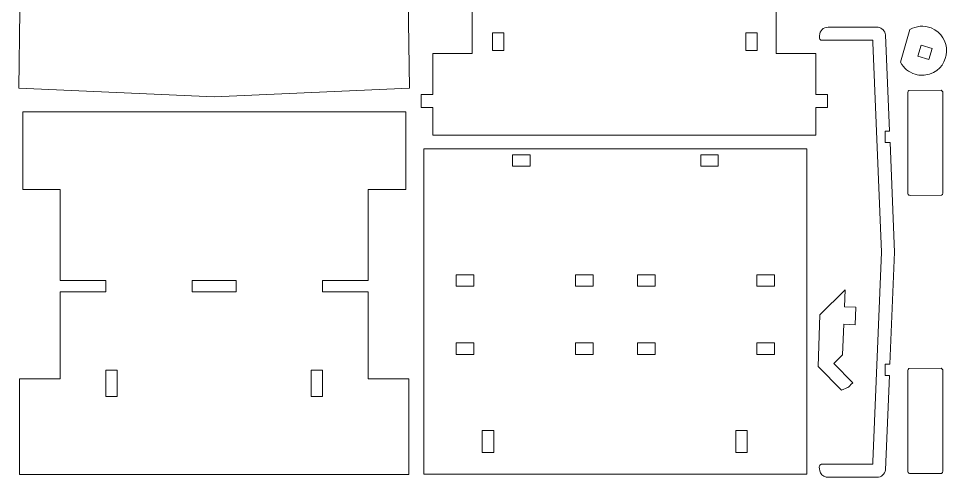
# Model space of a CAD drawing. Header units: centimetres. Extents: x -51 to 93, y -24 to 6.
# Drawn here: x -19.64 to 0.84, y -23.52 to -13.46 of the extents above; entities that cross this region are included whole.
import ezdxf

# ---------------------------------------------------------------- set-up
doc = ezdxf.new("R2010")
doc.units = ezdxf.units.CM
doc.header["$MEASUREMENT"] = 0
doc.layers.add('Camada 1', color=7, linetype='Continuous')

msp = doc.modelspace()

# ---------------------------------------------------------------- linework, layer by layer
at = {"layer": 'Camada 1', "color": 250, "lineweight": 9}
for points, knots in [([(-15.3497, -8.192), (-15.3497, -8.192), (-19.5487, -8.192), (-19.5487, -8.192), (-19.5487, -8.192), (-19.5487, -8.192), (-19.63764, -14.98197), (-19.63764, -14.98197), (-19.63764, -14.98197), (-19.63764, -14.98197), (-15.3497, -15.17435), (-15.3497, -15.17435), (-15.3497, -15.17435), (-15.3497, -15.17435), (-11.06177, -14.98197), (-11.06177, -14.98197), (-11.06177, -14.98197), (-11.06177, -14.98197), (-11.16602, -8.192), (-11.16602, -8.192), (-11.16602, -8.192), (-11.16602, -8.192), (-15.3497, -8.192), (-15.3497, -8.192)], [0, 0, 0, 0, 0.14285714, 0.14285714, 0.14285714, 0.14285714, 0.28571429, 0.28571429, 0.28571429, 0.28571429, 0.42857143, 0.42857143, 0.42857143, 0.42857143, 0.57142857, 0.57142857, 0.57142857, 0.57142857, 0.71428571, 0.71428571, 0.71428571, 0.71428571, 1, 1, 1, 1]), ([(-2.15361, -14.22463), (-2.15361, -14.22463), (-3.01929, -14.22463), (-3.01929, -14.22463), (-3.01929, -14.22463), (-3.01929, -14.22463), (-3.01929, -12.13711), (-3.01929, -12.13711), (-3.01929, -12.13711), (-3.01929, -12.13711), (-4.46213, -12.13714), (-4.46213, -12.13714), (-4.46213, -12.13714), (-4.46213, -12.13714), (-4.46213, -11.88582), (-4.46213, -11.88582), (-4.46213, -11.88582), (-4.46213, -11.88582), (-3.01934, -11.88582), (-3.01934, -11.88582), (-3.01934, -11.88582), (-3.01934, -11.88582), (-3.01929, -9.91864), (-3.01929, -9.91864), (-3.01929, -9.91864), (-3.01929, -9.91864), (-2.07885, -9.91867), (-2.07885, -9.91867), (-2.07885, -9.91867), (-2.07885, -9.91867), (-2.07885, -9.54918), (-2.07885, -9.54918), (-2.07885, -9.54918), (-2.07885, -9.54918), (-10.63068, -9.54918), (-10.63068, -9.54918), (-10.63068, -9.54918), (-10.63068, -9.54918), (-10.63068, -9.91864), (-10.63068, -9.91864), (-10.63068, -9.91864), (-10.63068, -9.91864), (-9.68996, -9.91864), (-9.68996, -9.91864), (-9.68996, -9.91864), (-9.68996, -9.91864), (-9.68996, -11.88602), (-9.68996, -11.88602), (-9.68996, -11.88602), (-9.68996, -11.88602), (-8.24717, -11.88602), (-8.24717, -11.88602), (-8.24717, -11.88602), (-8.24717, -11.88602), (-8.24717, -12.13737), (-8.24717, -12.13737), (-8.24717, -12.13737), (-8.24717, -12.13737), (-9.68996, -12.13737), (-9.68996, -12.13737), (-9.68996, -12.13737), (-9.68996, -12.13737), (-9.68996, -14.22463), (-9.68996, -14.22463), (-9.68996, -14.22463), (-9.68996, -14.22463), (-10.55564, -14.22463), (-10.55564, -14.22463), (-10.55564, -14.22463), (-10.55564, -14.22463), (-10.55564, -15.12091), (-10.55564, -15.12091), (-10.55564, -15.12091), (-10.55564, -15.12091), (-10.80573, -15.12091), (-10.80573, -15.12091), (-10.80573, -15.12091), (-10.80573, -15.12091), (-10.80573, -15.40946), (-10.80573, -15.40946), (-10.80573, -15.40946), (-10.80573, -15.40946), (-10.55564, -15.40946), (-10.55564, -15.40946), (-10.55564, -15.40946), (-10.55564, -15.40946), (-10.55564, -16.01717), (-10.55564, -16.01717), (-10.55564, -16.01717), (-10.55564, -16.01717), (-2.15375, -16.01717), (-2.15375, -16.01717), (-2.15375, -16.01717), (-2.15375, -16.01717), (-2.1537, -15.40946), (-2.1537, -15.40946), (-2.1537, -15.40946), (-2.1537, -15.40946), (-1.89371, -15.40948), (-1.89371, -15.40948), (-1.89371, -15.40948), (-1.89371, -15.40948), (-1.89368, -15.12091), (-1.89368, -15.12091), (-1.89368, -15.12091), (-1.89368, -15.12091), (-2.1537, -15.12091), (-2.1537, -15.12091), (-2.1537, -15.12091), (-2.1537, -15.12091), (-2.15361, -14.22463), (-2.15361, -14.22463)], [0, 0, 0, 0, 0.03448276, 0.03448276, 0.03448276, 0.03448276, 0.06896552, 0.06896552, 0.06896552, 0.06896552, 0.10344828, 0.10344828, 0.10344828, 0.10344828, 0.13793103, 0.13793103, 0.13793103, 0.13793103, 0.17241379, 0.17241379, 0.17241379, 0.17241379, 0.20689655, 0.20689655, 0.20689655, 0.20689655, 0.24137931, 0.24137931, 0.24137931, 0.24137931, 0.27586207, 0.27586207, 0.27586207, 0.27586207, 0.31034483, 0.31034483, 0.31034483, 0.31034483, 0.34482759, 0.34482759, 0.34482759, 0.34482759, 0.37931034, 0.37931034, 0.37931034, 0.37931034, 0.4137931, 0.4137931, 0.4137931, 0.4137931, 0.44827586, 0.44827586, 0.44827586, 0.44827586, 0.48275862, 0.48275862, 0.48275862, 0.48275862, 0.51724138, 0.51724138, 0.51724138, 0.51724138, 0.55172414, 0.55172414, 0.55172414, 0.55172414, 0.5862069, 0.5862069, 0.5862069, 0.5862069, 0.62068966, 0.62068966, 0.62068966, 0.62068966, 0.65517241, 0.65517241, 0.65517241, 0.65517241, 0.68965517, 0.68965517, 0.68965517, 0.68965517, 0.72413793, 0.72413793, 0.72413793, 0.72413793, 0.75862069, 0.75862069, 0.75862069, 0.75862069, 0.79310345, 0.79310345, 0.79310345, 0.79310345, 0.82758621, 0.82758621, 0.82758621, 0.82758621, 0.86206897, 0.86206897, 0.86206897, 0.86206897, 0.89655172, 0.89655172, 0.89655172, 0.89655172, 0.93103448, 0.93103448, 0.93103448, 0.93103448, 1, 1, 1, 1]), ([(-0.62187, -23.35348), (-0.64972, -23.45643), (-0.70205, -23.51486), (-0.81261, -23.52074), (-0.81261, -23.52074), (-0.81261, -23.52074), (-1.92179, -23.51666), (-1.92179, -23.51666), (-1.92179, -23.51666), (-2.09002, -23.48282), (-2.08774, -23.27472), (-2.06383, -23.25086), (-2.06383, -23.25086), (-2.06383, -23.25086), (-2.02566, -23.23203), (-2.02566, -23.23203), (-2.02566, -23.23203), (-2.02566, -23.23203), (-0.90478, -23.23203), (-0.90478, -23.23203), (-0.90478, -23.23203), (-0.90478, -23.23203), (-0.90478, -23.18394), (-0.90478, -23.18394), (-0.90478, -23.18394), (-0.90478, -23.18394), (-0.7124, -18.58311), (-0.7124, -18.58311), (-0.7124, -18.58311), (-0.7124, -18.58311), (-0.90478, -13.98224), (-0.90478, -13.98224), (-0.90478, -13.98224), (-0.90478, -13.98224), (-0.90478, -13.93415), (-0.90478, -13.93415), (-0.90478, -13.93415), (-0.90478, -13.93415), (-2.04409, -13.9305), (-2.04409, -13.9305), (-2.04409, -13.9305), (-2.07296, -13.89758), (-2.07807, -13.90174), (-2.07303, -13.83578), (-2.07303, -13.83578), (-2.06437, -13.72217), (-1.99267, -13.65097), (-1.8814, -13.64562), (-1.8814, -13.64562), (-1.8814, -13.64562), (-0.78748, -13.6471), (-0.78748, -13.6471), (-0.78748, -13.6471), (-0.70675, -13.65596), (-0.63246, -13.72817), (-0.62187, -13.8127), (-0.62187, -13.8127), (-0.62187, -13.8127), (-0.53405, -15.92835), (-0.53405, -15.92835), (-0.53405, -15.92835), (-0.53405, -15.92835), (-0.63105, -15.92835), (-0.63105, -15.92835), (-0.63105, -15.92835), (-0.63105, -15.92835), (-0.63105, -16.17844), (-0.63105, -16.17844), (-0.63105, -16.17844), (-0.63105, -16.17844), (-0.52367, -16.17844), (-0.52367, -16.17844), (-0.52367, -16.17844), (-0.52367, -16.17844), (-0.42387, -18.58311), (-0.42387, -18.58311), (-0.42387, -18.58311), (-0.42387, -18.58311), (-0.52566, -21.03601), (-0.52566, -21.03601), (-0.52566, -21.03601), (-0.52566, -21.03601), (-0.63105, -21.03601), (-0.63105, -21.03601), (-0.63105, -21.03601), (-0.63105, -21.03601), (-0.63105, -21.28607), (-0.63105, -21.28607), (-0.63105, -21.28607), (-0.63105, -21.28607), (-0.53605, -21.28607), (-0.53605, -21.28607), (-0.53605, -21.28607), (-0.53605, -21.28607), (-0.62187, -23.35348), (-0.62187, -23.35348)], [0, 0, 0, 0, 0.04, 0.04, 0.04, 0.04, 0.08, 0.08, 0.08, 0.08, 0.12, 0.12, 0.12, 0.12, 0.16, 0.16, 0.16, 0.16, 0.2, 0.2, 0.2, 0.2, 0.24, 0.24, 0.24, 0.24, 0.28, 0.28, 0.28, 0.28, 0.32, 0.32, 0.32, 0.32, 0.36, 0.36, 0.36, 0.36, 0.4, 0.4, 0.4, 0.4, 0.44, 0.44, 0.44, 0.44, 0.48, 0.48, 0.48, 0.48, 0.52, 0.52, 0.52, 0.52, 0.56, 0.56, 0.56, 0.56, 0.6, 0.6, 0.6, 0.6, 0.64, 0.64, 0.64, 0.64, 0.68, 0.68, 0.68, 0.68, 0.72, 0.72, 0.72, 0.72, 0.76, 0.76, 0.76, 0.76, 0.8, 0.8, 0.8, 0.8, 0.84, 0.84, 0.84, 0.84, 0.88, 0.88, 0.88, 0.88, 0.92, 0.92, 0.92, 0.92, 1, 1, 1, 1]), ([(0.03044, -14.68003), (-0.12814, -14.6255), (-0.21164, -14.55834), (-0.29717, -14.41378), (-0.29717, -14.41378), (-0.29717, -14.41378), (-0.09185, -13.69773), (-0.09185, -13.69773), (-0.09185, -13.69773), (0.06109, -13.61847), (0.21504, -13.59775), (0.3792, -13.6634), (0.3792, -13.6634), (0.84233, -13.84862), (0.82227, -14.51924), (0.34495, -14.67461), (0.34495, -14.67461), (0.23347, -14.7109), (0.14121, -14.70578), (0.03044, -14.68003)], [0, 0, 0, 0, 0.16666667, 0.16666667, 0.16666667, 0.16666667, 0.33333333, 0.33333333, 0.33333333, 0.33333333, 0.5, 0.5, 0.5, 0.5, 0.66666667, 0.66666667, 0.66666667, 0.66666667, 1, 1, 1, 1]), ([(-9.24776, -14.15432), (-9.24776, -14.15432), (-8.9977, -14.15432), (-8.9977, -14.15432), (-8.9977, -14.15432), (-8.9977, -14.15432), (-8.9977, -13.76957), (-8.9977, -13.76957), (-8.9977, -13.76957), (-8.9977, -13.76957), (-9.24776, -13.76957), (-9.24776, -13.76957), (-9.24776, -13.76957), (-9.24776, -13.76957), (-9.24776, -14.15432), (-9.24776, -14.15432)], [0, 0, 0, 0, 0.2, 0.2, 0.2, 0.2, 0.4, 0.4, 0.4, 0.4, 0.6, 0.6, 0.6, 0.6, 1, 1, 1, 1]), ([(-3.68667, -14.15432), (-3.68667, -14.15432), (-3.43658, -14.15432), (-3.43658, -14.15432), (-3.43658, -14.15432), (-3.43658, -14.15432), (-3.43658, -13.76957), (-3.43658, -13.76957), (-3.43658, -13.76957), (-3.43658, -13.76957), (-3.68667, -13.76957), (-3.68667, -13.76957), (-3.68667, -13.76957), (-3.68667, -13.76957), (-3.68667, -14.15432), (-3.68667, -14.15432)], [0, 0, 0, 0, 0.2, 0.2, 0.2, 0.2, 0.4, 0.4, 0.4, 0.4, 0.6, 0.6, 0.6, 0.6, 1, 1, 1, 1]), ([(0.16206, -14.04136), (0.16206, -14.04136), (0.08933, -14.28064), (0.08933, -14.28064), (0.08933, -14.28064), (0.08933, -14.28064), (0.32858, -14.35336), (0.32858, -14.35336), (0.32858, -14.35336), (0.32858, -14.35336), (0.40136, -14.11409), (0.40136, -14.11409), (0.40136, -14.11409), (0.40136, -14.11409), (0.16206, -14.04136), (0.16206, -14.04136)], [0, 0, 0, 0, 0.2, 0.2, 0.2, 0.2, 0.4, 0.4, 0.4, 0.4, 0.6, 0.6, 0.6, 0.6, 1, 1, 1, 1]), ([(-0.11035, -15.03503), (-0.12653, -15.04822), (-0.13289, -15.05526), (-0.13445, -15.07976), (-0.13445, -15.07976), (-0.13445, -15.07976), (-0.1322, -17.30282), (-0.1322, -17.30282), (-0.1322, -17.30282), (-0.12858, -17.32478), (-0.10275, -17.33539), (-0.08322, -17.33699), (-0.08322, -17.33699), (-0.08322, -17.33699), (0.6053, -17.33322), (0.6053, -17.33322), (0.6053, -17.33322), (0.62373, -17.32802), (0.63361, -17.30534), (0.63502, -17.28573), (0.63502, -17.28573), (0.63502, -17.28573), (0.63279, -15.06267), (0.63279, -15.06267), (0.63279, -15.06267), (0.63279, -15.06267), (0.59483, -15.02936), (0.59483, -15.02936), (0.59483, -15.02936), (0.59483, -15.02936), (-0.10325, -15.03175), (-0.10325, -15.03175), (-0.10325, -15.03175), (-0.10325, -15.03175), (-0.11035, -15.03503), (-0.11035, -15.03503)], [0, 0, 0, 0, 0.1, 0.1, 0.1, 0.1, 0.2, 0.2, 0.2, 0.2, 0.3, 0.3, 0.3, 0.3, 0.4, 0.4, 0.4, 0.4, 0.5, 0.5, 0.5, 0.5, 0.6, 0.6, 0.6, 0.6, 0.7, 0.7, 0.7, 0.7, 0.8, 0.8, 0.8, 0.8, 1, 1, 1, 1]), ([(-11.08078, -21.35819), (-11.08078, -21.35819), (-11.97484, -21.35819), (-11.97484, -21.35819), (-11.97484, -21.35819), (-11.97484, -21.35819), (-11.97472, -19.45114), (-11.97472, -19.45114), (-11.97472, -19.45114), (-11.97472, -19.45114), (-12.97508, -19.45054), (-12.97508, -19.45054), (-12.97508, -19.45054), (-12.97508, -19.45054), (-12.97508, -19.20045), (-12.97508, -19.20045), (-12.97508, -19.20045), (-12.97508, -19.20045), (-11.97472, -19.20045), (-11.97472, -19.20045), (-11.97472, -19.20045), (-11.97472, -19.20045), (-11.97484, -17.20471), (-11.97484, -17.20471), (-11.97484, -17.20471), (-11.97484, -17.20471), (-11.14775, -17.20471), (-11.14775, -17.20471), (-11.14775, -17.20471), (-11.14775, -17.20471), (-11.14764, -15.50584), (-11.14764, -15.50584), (-11.14764, -15.50584), (-11.14764, -15.50584), (-19.55, -15.50584), (-19.55, -15.50584), (-19.55, -15.50584), (-19.55, -15.50584), (-19.55, -17.20471), (-19.55, -17.20471), (-19.55, -17.20471), (-19.55, -17.20471), (-18.72711, -17.20471), (-18.72711, -17.20471), (-18.72711, -17.20471), (-18.72711, -17.20471), (-18.72711, -19.20011), (-18.72711, -19.20011), (-18.72711, -19.20011), (-18.72711, -19.20011), (-17.72678, -19.20042), (-17.72678, -19.20042), (-17.72678, -19.20042), (-17.72678, -19.20042), (-17.72678, -19.45085), (-17.72678, -19.45085), (-17.72678, -19.45085), (-17.72678, -19.45085), (-18.72711, -19.45085), (-18.72711, -19.45085), (-18.72711, -19.45085), (-18.72711, -19.45085), (-18.72711, -21.35819), (-18.72711, -21.35819), (-18.72711, -21.35819), (-18.72711, -21.35819), (-19.61863, -21.35819), (-19.61863, -21.35819), (-19.61863, -21.35819), (-19.61863, -21.35819), (-19.61863, -23.46051), (-19.61863, -23.46051), (-19.61863, -23.46051), (-19.61863, -23.46051), (-11.08086, -23.46051), (-11.08086, -23.46051), (-11.08086, -23.46051), (-11.08086, -23.46051), (-11.08078, -21.35819), (-11.08078, -21.35819)], [0, 0, 0, 0, 0.04761905, 0.04761905, 0.04761905, 0.04761905, 0.0952381, 0.0952381, 0.0952381, 0.0952381, 0.14285714, 0.14285714, 0.14285714, 0.14285714, 0.19047619, 0.19047619, 0.19047619, 0.19047619, 0.23809524, 0.23809524, 0.23809524, 0.23809524, 0.28571429, 0.28571429, 0.28571429, 0.28571429, 0.33333333, 0.33333333, 0.33333333, 0.33333333, 0.38095238, 0.38095238, 0.38095238, 0.38095238, 0.42857143, 0.42857143, 0.42857143, 0.42857143, 0.47619048, 0.47619048, 0.47619048, 0.47619048, 0.52380952, 0.52380952, 0.52380952, 0.52380952, 0.57142857, 0.57142857, 0.57142857, 0.57142857, 0.61904762, 0.61904762, 0.61904762, 0.61904762, 0.66666667, 0.66666667, 0.66666667, 0.66666667, 0.71428571, 0.71428571, 0.71428571, 0.71428571, 0.76190476, 0.76190476, 0.76190476, 0.76190476, 0.80952381, 0.80952381, 0.80952381, 0.80952381, 0.85714286, 0.85714286, 0.85714286, 0.85714286, 0.9047619, 0.9047619, 0.9047619, 0.9047619, 1, 1, 1, 1]), ([(-10.75088, -16.3118), (-10.75088, -16.3118), (-2.34854, -16.3118), (-2.34854, -16.3118), (-2.34854, -16.3118), (-2.34854, -16.3118), (-2.34854, -23.45456), (-2.34854, -23.45456), (-2.34854, -23.45456), (-2.34854, -23.45456), (-10.75088, -23.45456), (-10.75088, -23.45456), (-10.75088, -23.45456), (-10.75088, -23.45456), (-10.75088, -16.3118), (-10.75088, -16.3118)], [0, 0, 0, 0, 0.2, 0.2, 0.2, 0.2, 0.4, 0.4, 0.4, 0.4, 0.6, 0.6, 0.6, 0.6, 1, 1, 1, 1]), ([(-8.80312, -16.44646), (-8.80312, -16.44646), (-8.41837, -16.44646), (-8.41837, -16.44646), (-8.41837, -16.44646), (-8.41837, -16.44646), (-8.41837, -16.69653), (-8.41837, -16.69653), (-8.41837, -16.69653), (-8.41837, -16.69653), (-8.80312, -16.69653), (-8.80312, -16.69653), (-8.80312, -16.69653), (-8.80312, -16.69653), (-8.80312, -16.44646), (-8.80312, -16.44646)], [0, 0, 0, 0, 0.2, 0.2, 0.2, 0.2, 0.4, 0.4, 0.4, 0.4, 0.6, 0.6, 0.6, 0.6, 1, 1, 1, 1]), ([(-4.29199, -16.69653), (-4.29199, -16.69653), (-4.29199, -16.44646), (-4.29199, -16.44646), (-4.29199, -16.44646), (-4.29199, -16.44646), (-4.67674, -16.44646), (-4.67674, -16.44646), (-4.67674, -16.44646), (-4.67674, -16.44646), (-4.67674, -16.69653), (-4.67674, -16.69653), (-4.67674, -16.69653), (-4.67674, -16.69653), (-4.29199, -16.69653), (-4.29199, -16.69653)], [0, 0, 0, 0, 0.2, 0.2, 0.2, 0.2, 0.4, 0.4, 0.4, 0.4, 0.6, 0.6, 0.6, 0.6, 1, 1, 1, 1]), ([(-14.87005, -19.45045), (-14.87005, -19.45045), (-14.87005, -19.20014), (-14.87005, -19.20014), (-14.87005, -19.20014), (-14.87005, -19.20014), (-15.8319, -19.20014), (-15.8319, -19.20014), (-15.8319, -19.20014), (-15.8319, -19.20014), (-15.8319, -19.45045), (-15.8319, -19.45045), (-15.8319, -19.45045), (-15.8319, -19.45045), (-14.87005, -19.45045), (-14.87005, -19.45045)], [0, 0, 0, 0, 0.2, 0.2, 0.2, 0.2, 0.4, 0.4, 0.4, 0.4, 0.6, 0.6, 0.6, 0.6, 1, 1, 1, 1]), ([(-9.65437, -19.07764), (-9.65437, -19.07764), (-10.03911, -19.07764), (-10.03911, -19.07764), (-10.03911, -19.07764), (-10.03911, -19.07764), (-10.03911, -19.32773), (-10.03911, -19.32773), (-10.03911, -19.32773), (-10.03911, -19.32773), (-9.65437, -19.32773), (-9.65437, -19.32773), (-9.65437, -19.32773), (-9.65437, -19.32773), (-9.65437, -19.07764), (-9.65437, -19.07764)], [0, 0, 0, 0, 0.2, 0.2, 0.2, 0.2, 0.4, 0.4, 0.4, 0.4, 0.6, 0.6, 0.6, 0.6, 1, 1, 1, 1]), ([(-7.03811, -19.07764), (-7.03811, -19.07764), (-7.42286, -19.07764), (-7.42286, -19.07764), (-7.42286, -19.07764), (-7.42286, -19.07764), (-7.42286, -19.32773), (-7.42286, -19.32773), (-7.42286, -19.32773), (-7.42286, -19.32773), (-7.03811, -19.32773), (-7.03811, -19.32773), (-7.03811, -19.32773), (-7.03811, -19.32773), (-7.03811, -19.07764), (-7.03811, -19.07764)], [0, 0, 0, 0, 0.2, 0.2, 0.2, 0.2, 0.4, 0.4, 0.4, 0.4, 0.6, 0.6, 0.6, 0.6, 1, 1, 1, 1]), ([(-5.67656, -19.07764), (-5.67656, -19.07764), (-6.06131, -19.07764), (-6.06131, -19.07764), (-6.06131, -19.07764), (-6.06131, -19.07764), (-6.06131, -19.32773), (-6.06131, -19.32773), (-6.06131, -19.32773), (-6.06131, -19.32773), (-5.67656, -19.32773), (-5.67656, -19.32773), (-5.67656, -19.32773), (-5.67656, -19.32773), (-5.67656, -19.07764), (-5.67656, -19.07764)], [0, 0, 0, 0, 0.2, 0.2, 0.2, 0.2, 0.4, 0.4, 0.4, 0.4, 0.6, 0.6, 0.6, 0.6, 1, 1, 1, 1]), ([(-3.06031, -19.07764), (-3.06031, -19.07764), (-3.44506, -19.07764), (-3.44506, -19.07764), (-3.44506, -19.07764), (-3.44506, -19.07764), (-3.44506, -19.32773), (-3.44506, -19.32773), (-3.44506, -19.32773), (-3.44506, -19.32773), (-3.06031, -19.32773), (-3.06031, -19.32773), (-3.06031, -19.32773), (-3.06031, -19.32773), (-3.06031, -19.07764), (-3.06031, -19.07764)], [0, 0, 0, 0, 0.2, 0.2, 0.2, 0.2, 0.4, 0.4, 0.4, 0.4, 0.6, 0.6, 0.6, 0.6, 1, 1, 1, 1]), ([(-1.56521, -20.83201), (-1.56521, -20.83201), (-1.53892, -20.16427), (-1.53892, -20.16427), (-1.53892, -20.16427), (-1.53892, -20.16427), (-1.28902, -20.17411), (-1.28902, -20.17411), (-1.28902, -20.17411), (-1.28902, -20.17411), (-1.2739, -19.78967), (-1.2739, -19.78967), (-1.2739, -19.78967), (-1.2739, -19.78967), (-1.52379, -19.77984), (-1.52379, -19.77984), (-1.52379, -19.77984), (-1.52379, -19.77984), (-1.50916, -19.40851), (-1.50916, -19.40851), (-1.50916, -19.40851), (-1.50916, -19.40851), (-2.06597, -19.95349), (-2.06597, -19.95349), (-2.06597, -19.95349), (-2.06597, -19.95349), (-2.09841, -21.08754), (-2.09841, -21.08754), (-2.09841, -21.08754), (-2.09841, -21.08754), (-1.58901, -21.60802), (-1.58901, -21.60802), (-1.58901, -21.60802), (-1.42631, -21.54327), (-1.46298, -21.56859), (-1.34191, -21.44792), (-1.34191, -21.44792), (-1.34191, -21.44792), (-1.75906, -21.02173), (-1.75906, -21.02173), (-1.75906, -21.02173), (-1.75906, -21.02173), (-1.56521, -20.83201), (-1.56521, -20.83201)], [0, 0, 0, 0, 0.08333333, 0.08333333, 0.08333333, 0.08333333, 0.16666667, 0.16666667, 0.16666667, 0.16666667, 0.25, 0.25, 0.25, 0.25, 0.33333333, 0.33333333, 0.33333333, 0.33333333, 0.41666667, 0.41666667, 0.41666667, 0.41666667, 0.5, 0.5, 0.5, 0.5, 0.58333333, 0.58333333, 0.58333333, 0.58333333, 0.66666667, 0.66666667, 0.66666667, 0.66666667, 0.75, 0.75, 0.75, 0.75, 0.83333333, 0.83333333, 0.83333333, 0.83333333, 1, 1, 1, 1]), ([(-9.65437, -20.57353), (-9.65437, -20.57353), (-10.03911, -20.57353), (-10.03911, -20.57353), (-10.03911, -20.57353), (-10.03911, -20.57353), (-10.03911, -20.8236), (-10.03911, -20.8236), (-10.03911, -20.8236), (-10.03911, -20.8236), (-9.65437, -20.8236), (-9.65437, -20.8236), (-9.65437, -20.8236), (-9.65437, -20.8236), (-9.65437, -20.57353), (-9.65437, -20.57353)], [0, 0, 0, 0, 0.2, 0.2, 0.2, 0.2, 0.4, 0.4, 0.4, 0.4, 0.6, 0.6, 0.6, 0.6, 1, 1, 1, 1]), ([(-7.03811, -20.57353), (-7.03811, -20.57353), (-7.42286, -20.57353), (-7.42286, -20.57353), (-7.42286, -20.57353), (-7.42286, -20.57353), (-7.42286, -20.8236), (-7.42286, -20.8236), (-7.42286, -20.8236), (-7.42286, -20.8236), (-7.03811, -20.8236), (-7.03811, -20.8236), (-7.03811, -20.8236), (-7.03811, -20.8236), (-7.03811, -20.57353), (-7.03811, -20.57353)], [0, 0, 0, 0, 0.2, 0.2, 0.2, 0.2, 0.4, 0.4, 0.4, 0.4, 0.6, 0.6, 0.6, 0.6, 1, 1, 1, 1]), ([(-5.67656, -20.57353), (-5.67656, -20.57353), (-6.06131, -20.57353), (-6.06131, -20.57353), (-6.06131, -20.57353), (-6.06131, -20.57353), (-6.06131, -20.8236), (-6.06131, -20.8236), (-6.06131, -20.8236), (-6.06131, -20.8236), (-5.67656, -20.8236), (-5.67656, -20.8236), (-5.67656, -20.8236), (-5.67656, -20.8236), (-5.67656, -20.57353), (-5.67656, -20.57353)], [0, 0, 0, 0, 0.2, 0.2, 0.2, 0.2, 0.4, 0.4, 0.4, 0.4, 0.6, 0.6, 0.6, 0.6, 1, 1, 1, 1]), ([(-3.06031, -20.57353), (-3.06031, -20.57353), (-3.44506, -20.57353), (-3.44506, -20.57353), (-3.44506, -20.57353), (-3.44506, -20.57353), (-3.44506, -20.8236), (-3.44506, -20.8236), (-3.44506, -20.8236), (-3.44506, -20.8236), (-3.06031, -20.8236), (-3.06031, -20.8236), (-3.06031, -20.8236), (-3.06031, -20.8236), (-3.06031, -20.57353), (-3.06031, -20.57353)], [0, 0, 0, 0, 0.2, 0.2, 0.2, 0.2, 0.4, 0.4, 0.4, 0.4, 0.6, 0.6, 0.6, 0.6, 1, 1, 1, 1]), ([(-17.72678, -21.74431), (-17.72678, -21.74431), (-17.47672, -21.74431), (-17.47672, -21.74431), (-17.47672, -21.74431), (-17.47672, -21.74431), (-17.47672, -21.1672), (-17.47672, -21.1672), (-17.47672, -21.1672), (-17.47672, -21.1672), (-17.72678, -21.1672), (-17.72678, -21.1672), (-17.72678, -21.1672), (-17.72678, -21.1672), (-17.72678, -21.74431), (-17.72678, -21.74431)], [0, 0, 0, 0, 0.2, 0.2, 0.2, 0.2, 0.4, 0.4, 0.4, 0.4, 0.6, 0.6, 0.6, 0.6, 1, 1, 1, 1]), ([(-13.22526, -21.74431), (-13.22526, -21.74431), (-12.97517, -21.74431), (-12.97517, -21.74431), (-12.97517, -21.74431), (-12.97517, -21.74431), (-12.97517, -21.1672), (-12.97517, -21.1672), (-12.97517, -21.1672), (-12.97517, -21.1672), (-13.22526, -21.1672), (-13.22526, -21.1672), (-13.22526, -21.1672), (-13.22526, -21.1672), (-13.22526, -21.74431), (-13.22526, -21.74431)], [0, 0, 0, 0, 0.2, 0.2, 0.2, 0.2, 0.4, 0.4, 0.4, 0.4, 0.6, 0.6, 0.6, 0.6, 1, 1, 1, 1]), ([(-0.11037, -21.13504), (-0.12653, -21.14823), (-0.1329, -21.15528), (-0.13445, -21.17976), (-0.13445, -21.17976), (-0.13445, -21.17976), (-0.13219, -23.40282), (-0.13219, -23.40282), (-0.13219, -23.40282), (-0.12851, -23.42503), (-0.10293, -23.43538), (-0.08322, -23.43699), (-0.08322, -23.43699), (-0.08322, -23.43699), (0.6053, -23.43323), (0.6053, -23.43323), (0.6053, -23.43323), (0.62372, -23.42803), (0.63361, -23.40536), (0.63502, -23.38574), (0.63502, -23.38574), (0.63502, -23.38574), (0.6328, -21.16268), (0.6328, -21.16268), (0.6328, -21.16268), (0.6328, -21.16268), (0.59483, -21.12936), (0.59483, -21.12936), (0.59483, -21.12936), (0.59483, -21.12936), (-0.10324, -21.13176), (-0.10324, -21.13176), (-0.10324, -21.13176), (-0.10324, -21.13176), (-0.11037, -21.13504), (-0.11037, -21.13504)], [0, 0, 0, 0, 0.1, 0.1, 0.1, 0.1, 0.2, 0.2, 0.2, 0.2, 0.3, 0.3, 0.3, 0.3, 0.4, 0.4, 0.4, 0.4, 0.5, 0.5, 0.5, 0.5, 0.6, 0.6, 0.6, 0.6, 0.7, 0.7, 0.7, 0.7, 0.8, 0.8, 0.8, 0.8, 1, 1, 1, 1]), ([(-9.46805, -22.49271), (-9.46805, -22.49271), (-9.46805, -22.97364), (-9.46805, -22.97364), (-9.46805, -22.97364), (-9.46805, -22.97364), (-9.21796, -22.97364), (-9.21796, -22.97364), (-9.21796, -22.97364), (-9.21796, -22.97364), (-9.21796, -22.49271), (-9.21796, -22.49271), (-9.21796, -22.49271), (-9.21796, -22.49271), (-9.46805, -22.49271), (-9.46805, -22.49271)], [0, 0, 0, 0, 0.2, 0.2, 0.2, 0.2, 0.4, 0.4, 0.4, 0.4, 0.6, 0.6, 0.6, 0.6, 1, 1, 1, 1]), ([(-3.65687, -22.49271), (-3.65687, -22.49271), (-3.90693, -22.49271), (-3.90693, -22.49271), (-3.90693, -22.49271), (-3.90693, -22.49271), (-3.90693, -22.97364), (-3.90693, -22.97364), (-3.90693, -22.97364), (-3.90693, -22.97364), (-3.65687, -22.97364), (-3.65687, -22.97364), (-3.65687, -22.97364), (-3.65687, -22.97364), (-3.65687, -22.49271), (-3.65687, -22.49271)], [0, 0, 0, 0, 0.2, 0.2, 0.2, 0.2, 0.4, 0.4, 0.4, 0.4, 0.6, 0.6, 0.6, 0.6, 1, 1, 1, 1])]:
    msp.add_open_spline(points, degree=3, knots=knots, dxfattribs=at)

doc.saveas('drawing.dxf')
